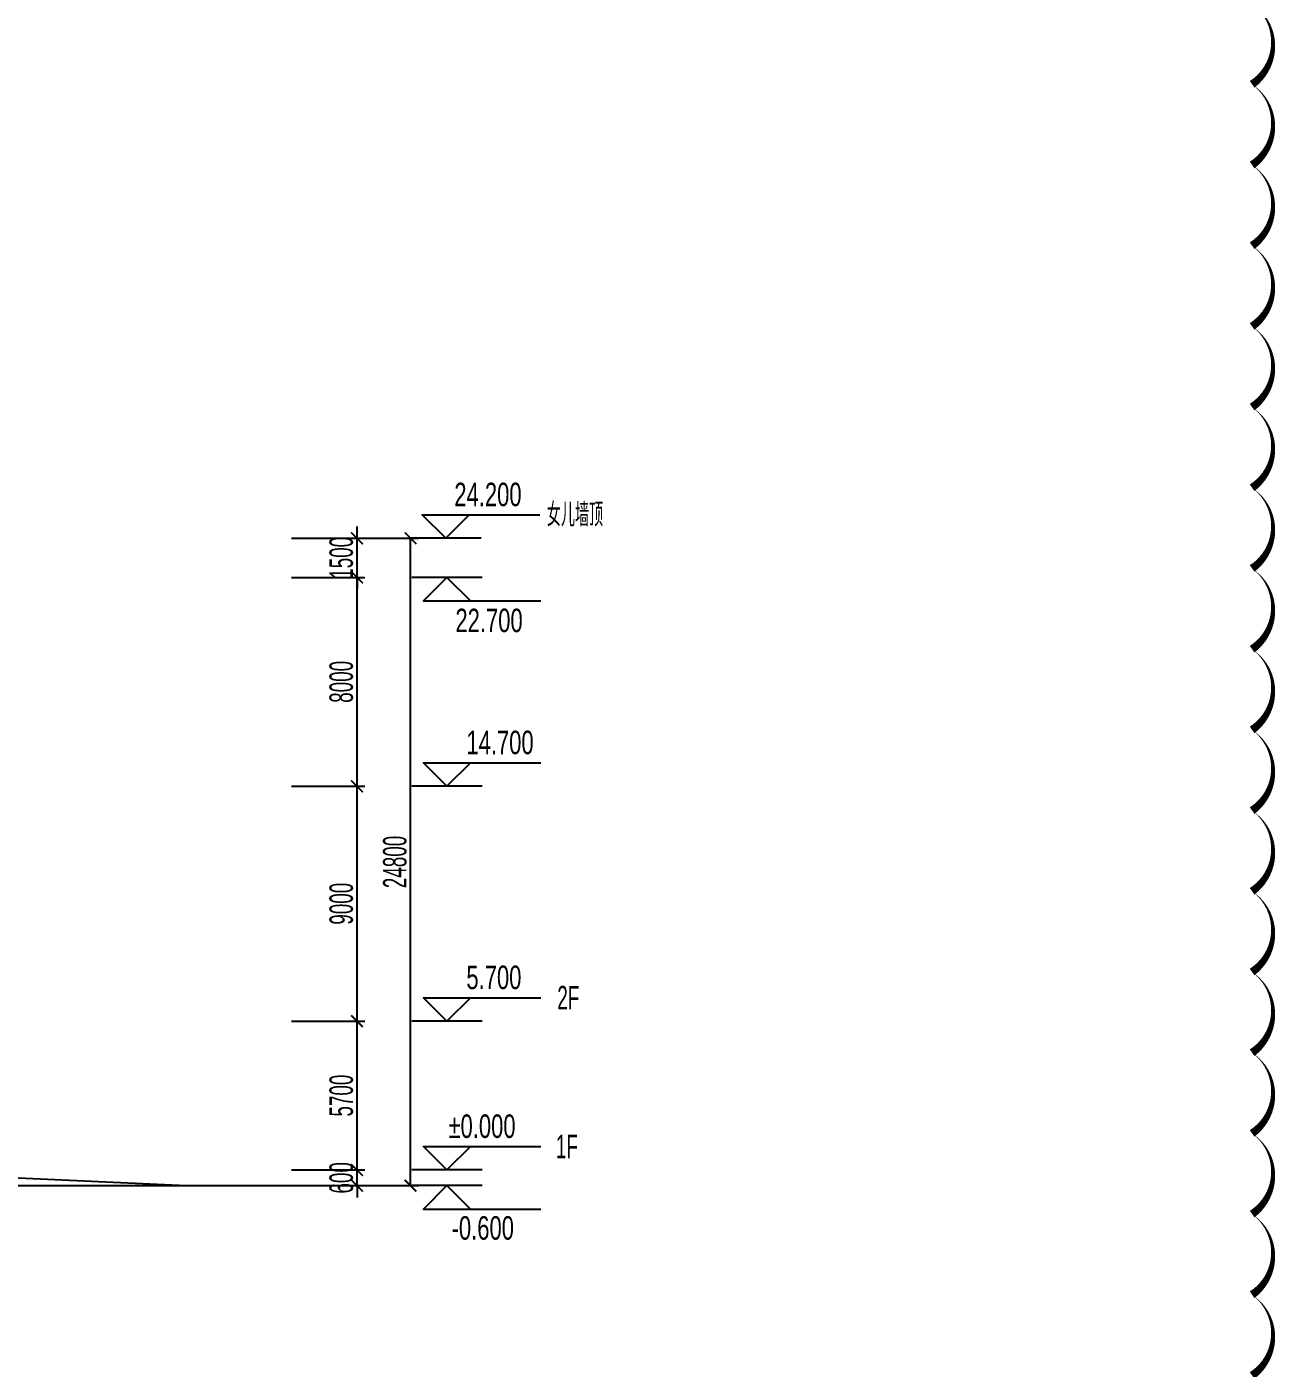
# Model space of a CAD drawing. Extents: x 1849385 to 2804940, y -773301 to -409130.
# Drawn here: x 2316982 to 2364881, y -602779 to -551397 of the extents above; entities that cross this region are included whole.
import ezdxf
from ezdxf.enums import TextEntityAlignment as Align

# ---------------------------------------------------------------- set-up
doc = ezdxf.new("R2010")
doc.units = 0
for name, color, linetype in [('#文字', 2, 'Continuous'), ('#标注', 1, 'Continuous'), ('A-WALL-E', 7, 'Continuous')]:
    doc.layers.add(name, color=color, linetype=linetype)
doc.styles.add('#文字', font='jrs.shx', dxfattribs={"width": 0.7, "bigfont": 'hztxt.shx'})
doc.styles.add('HZ', font='jrs.shx', dxfattribs={"width": 0.6, "bigfont": 'hztxt.shx'})
doc.styles.add('JHZX', font='jrs.shx', dxfattribs={"width": 0.6, "bigfont": 'jhz.shx'})
doc.styles.add('楷体', font='', dxfattribs={"width": 0.75})
doc.styles.get('楷体').set_extended_font_data('KaiTi_GB2312')
doc.dimstyles.new('JZBZ-300', dxfattribs={"dimscale": 300, "dimtxt": 3, "dimasz": 1.5, "dimexe": 1, "dimexo": 1, "dimgap": 0.5, "dimtad": 1, "dimdec": 0, "dimdsep": 46, "dimtxsty": 'JHZX', "dimblk1": 'ARCHTICK', "dimblk2": 'ARCHTICK', "dimsah": 1, "dimcen": 0, "dimclrd": 1, "dimclre": 1, "dimclrt": 2, "dimazin": 2, "dimtfac": 1, "dimtdec": 0, "dimtix": 1, "dimtmove": 0, "dimatfit": 3, "dimfxl": 0, "dimtolj": 1, "dimlwd": -1, "dimlwe": -1, "dimarcsym": 0})

# ---------------------------------------------------------------- blocks, each defined once
blk = doc.blocks.new('A$C2a77c667')
at = {"layer": 'A-WALL-E'}
for p, q in [((99187, 600), (111976, 0)), ((-1516, 0), (116157, 0))]:
    blk.add_line(p, q, dxfattribs=at)
blk = doc.blocks.new('LEVEL')
blk.add_line((9, 0), (0, 0))
blk.add_lwpolyline([(7.5, 3), (4.5, 0), (1.5, 3), (16.5, 3)])
at = {"style": '楷体', "width": 0.75}
blk.add_attdef('LEVEL', text='', height=3.5, dxfattribs=at).set_placement((9.33, 5.59), align=Align.MIDDLE_CENTER)
blk.add_attdef('FLOOR', text='', height=3.5, dxfattribs=at).set_placement((17.5, 3), align=Align.MIDDLE_LEFT)
blk = doc.blocks.new('_ARCHTICK')
at = {"color": 0, "linetype": 'ByBlock', "const_width": 0.15}
blk.add_lwpolyline([(-0.5, -0.5), (0.5, 0.5)], dxfattribs=at)
blk = doc.blocks.new('*D42')
at = {"layer": '#标注', "color": 1, "ltscale": 300, "transparency": 16777216}
for p, q in [((2329631, -595188), (2329631, -594738)), ((2327122, -595188), (2329931, -595188)), ((2329631, -595788), (2329631, -595188)), ((2327122, -595788), (2329931, -595788)), ((2329631, -595788), (2329631, -596238))]:
    blk.add_line(p, q, dxfattribs=at)
at = {"layer": 'Defpoints', "color": 0, "ltscale": 300, "transparency": 16777216}
for p in [(2326822, -595188), (2329631, -595188), (2326822, -595788)]:
    blk.add_point(p, dxfattribs=at)
at = {"layer": '#标注', "color": 1, "ltscale": 300, "transparency": 16777216, "xscale": 450, "yscale": 450, "zscale": 450}
for p, rotation in [((2329631, -595188), 270), ((2329631, -595788), 90)]:
    blk.add_blockref('_ARCHTICK', p, dxfattribs=dict(at, rotation=rotation))
at = {"layer": '#标注', "color": 2, "ltscale": 300, "transparency": 16777216, "insert": (2329031, -595488), "char_height": 900, "attachment_point": 5, "rotation": 90, "style": 'JHZX'}
blk.add_mtext('\\A1;600', dxfattribs=at)
blk = doc.blocks.new('*D43')
at = {"layer": '#标注', "color": 1, "ltscale": 300, "transparency": 16777216}
for p, q in [((2327122, -589488), (2329931, -589488)), ((2329631, -595188), (2329631, -589488)), ((2327122, -595188), (2329931, -595188))]:
    blk.add_line(p, q, dxfattribs=at)
at = {"layer": 'Defpoints', "color": 0, "ltscale": 300, "transparency": 16777216}
for p in [(2326822, -589488), (2329631, -589488), (2326822, -595188)]:
    blk.add_point(p, dxfattribs=at)
at = {"layer": '#标注', "color": 1, "ltscale": 300, "transparency": 16777216, "xscale": 450, "yscale": 450, "zscale": 450}
for p, rotation in [((2329631, -589488), 90), ((2329631, -595188), 270)]:
    blk.add_blockref('_ARCHTICK', p, dxfattribs=dict(at, rotation=rotation))
at = {"layer": '#标注', "color": 2, "ltscale": 300, "transparency": 16777216, "insert": (2329031, -592338), "char_height": 900, "attachment_point": 5, "rotation": 90, "style": 'JHZX'}
blk.add_mtext('\\A1;5700', dxfattribs=at)
blk = doc.blocks.new('*D44')
at = {"layer": '#标注', "color": 1, "ltscale": 300, "transparency": 16777216}
for p, q in [((2327122, -580488), (2329931, -580488)), ((2329631, -589488), (2329631, -580488)), ((2327122, -589488), (2329931, -589488))]:
    blk.add_line(p, q, dxfattribs=at)
at = {"layer": 'Defpoints', "color": 0, "ltscale": 300, "transparency": 16777216}
for p in [(2326822, -580488), (2329631, -580488), (2326822, -589488)]:
    blk.add_point(p, dxfattribs=at)
at = {"layer": '#标注', "color": 1, "ltscale": 300, "transparency": 16777216, "xscale": 450, "yscale": 450, "zscale": 450}
for p, rotation in [((2329631, -580488), 90), ((2329631, -589488), 270)]:
    blk.add_blockref('_ARCHTICK', p, dxfattribs=dict(at, rotation=rotation))
at = {"layer": '#标注', "color": 2, "ltscale": 300, "transparency": 16777216, "insert": (2329031, -584988), "char_height": 900, "attachment_point": 5, "rotation": 90, "style": 'JHZX'}
blk.add_mtext('\\A1;9000', dxfattribs=at)
blk = doc.blocks.new('*D45')
at = {"layer": '#标注', "color": 1, "ltscale": 300, "transparency": 16777216}
for p, q in [((2327122, -572488), (2329931, -572488)), ((2329631, -580488), (2329631, -572488)), ((2327122, -580488), (2329931, -580488))]:
    blk.add_line(p, q, dxfattribs=at)
at = {"layer": 'Defpoints', "color": 0, "ltscale": 300, "transparency": 16777216}
for p in [(2326822, -572488), (2329631, -572488), (2326822, -580488)]:
    blk.add_point(p, dxfattribs=at)
at = {"layer": '#标注', "color": 1, "ltscale": 300, "transparency": 16777216, "xscale": 450, "yscale": 450, "zscale": 450}
for p, rotation in [((2329631, -572488), 90), ((2329631, -580488), 270)]:
    blk.add_blockref('_ARCHTICK', p, dxfattribs=dict(at, rotation=rotation))
at = {"layer": '#标注', "color": 2, "ltscale": 300, "transparency": 16777216, "insert": (2329031, -576488), "char_height": 900, "attachment_point": 5, "rotation": 90, "style": 'JHZX'}
blk.add_mtext('\\A1;8000', dxfattribs=at)
blk = doc.blocks.new('*D46')
at = {"layer": '#标注', "color": 1, "ltscale": 300, "transparency": 16777216}
for p, q in [((2329631, -570988), (2329631, -570538)), ((2327122, -570988), (2329931, -570988)), ((2329631, -572488), (2329631, -570988)), ((2327122, -572488), (2329931, -572488)), ((2329631, -572488), (2329631, -572938))]:
    blk.add_line(p, q, dxfattribs=at)
at = {"layer": 'Defpoints', "color": 0, "ltscale": 300, "transparency": 16777216}
for p in [(2326822, -570988), (2329631, -570988), (2326822, -572488)]:
    blk.add_point(p, dxfattribs=at)
at = {"layer": '#标注', "color": 1, "ltscale": 300, "transparency": 16777216, "xscale": 450, "yscale": 450, "zscale": 450}
for p, rotation in [((2329631, -570988), 270), ((2329631, -572488), 90)]:
    blk.add_blockref('_ARCHTICK', p, dxfattribs=dict(at, rotation=rotation))
at = {"layer": '#标注', "color": 2, "ltscale": 300, "transparency": 16777216, "insert": (2329031, -571738), "char_height": 900, "attachment_point": 5, "rotation": 90, "style": 'JHZX'}
blk.add_mtext('\\A1;1500', dxfattribs=at)
blk = doc.blocks.new('*D47')
at = {"layer": '#标注', "color": 1, "ltscale": 300, "transparency": 16777216}
for p, q in [((2329931, -570988), (2331983, -570988)), ((2331683, -595788), (2331683, -570988)), ((2329931, -595788), (2331983, -595788))]:
    blk.add_line(p, q, dxfattribs=at)
at = {"layer": 'Defpoints', "color": 0, "ltscale": 300, "transparency": 16777216}
for p in [(2329631, -570988), (2331683, -570988), (2329631, -595788)]:
    blk.add_point(p, dxfattribs=at)
at = {"layer": '#标注', "color": 1, "ltscale": 300, "transparency": 16777216, "xscale": 450, "yscale": 450, "zscale": 450}
for p, rotation in [((2331683, -570988), 90), ((2331683, -595788), 270)]:
    blk.add_blockref('_ARCHTICK', p, dxfattribs=dict(at, rotation=rotation))
at = {"layer": '#标注', "color": 2, "ltscale": 300, "transparency": 16777216, "insert": (2331083, -583388), "char_height": 900, "attachment_point": 5, "rotation": 90, "style": 'JHZX'}
blk.add_mtext('\\A1;24800', dxfattribs=at)

msp = doc.modelspace()

# ---------------------------------------------------------------- linework, layer by layer
at = {"layer": 'Defpoints', "color": 3}
msp.add_lwpolyline([(2363921.4, -550509, 0, 309.1, -0.5205671), (2363921.4, -553600.2, 0, 309.1, -0.5205671), (2363921.4, -556691.5, 0, 309.1, -0.5205671), (2363921.4, -559782.7, 0, 309.1, -0.5205671), (2363921.4, -562873.9, 0, 309.1, -0.5205671), (2363921.4, -565965.1, 0, 309.1, -0.5205671), (2363921.4, -569056.4, 0, 309.1, -0.5205671), (2363921.4, -572147.6, 0, 309.1, -0.5205671), (2363921.4, -575238.8, 0, 309.1, -0.5205671), (2363921.4, -578330, 0, 309.1, -0.5205671), (2363921.4, -581421.3, 0, 309.1, -0.5205671), (2363921.4, -584512.5, 0, 309.1, -0.5205671), (2363921.4, -587603.7, 0, 309.1, -0.5205671), (2363921.4, -590694.9, 0, 309.1, -0.5205671), (2363921.4, -593786.2, 0, 309.1, -0.5205671), (2363921.4, -596877.4, 0, 309.1, -0.5205671), (2363921.4, -599968.6, 0, 309.1, -0.5205671), (2363921.4, -603059.8, 0, 309.1, -0.5205671)], format="xyseb", dxfattribs=at)

# ---------------------------------------------------------------- block references
at = {"layer": '#标注'}
ref = msp.add_blockref('LEVEL', (2331683.2, -570987.5), dxfattribs=dict(at, xscale=300, yscale=300, zscale=300))
ref.add_attrib('LEVEL', '24.200', dxfattribs={"layer": '#文字', "height": 900, "style": '#文字', "width": 0.7}).set_placement((2333359.1, -569309.7), align=Align.MIDDLE_LEFT)
ref.add_attrib('FLOOR', '女儿墙顶', dxfattribs={"layer": '#文字', "height": 900, "style": 'HZ', "width": 0.6}).set_placement((2337983.2, -570087.5), align=Align.MIDDLE_CENTER)
ref = msp.add_blockref('LEVEL', (2331725.2, -572487.5), dxfattribs=dict(at, xscale=-300, yscale=300, zscale=300, rotation=180))
ref.add_attrib('LEVEL', '22.700', dxfattribs={"layer": '#文字', "height": 900, "style": '#文字', "width": 0.7}).set_placement((2333401.1, -574135.3), align=Align.MIDDLE_LEFT)
ref = msp.add_blockref('LEVEL', (2331725.2, -580487.5), dxfattribs=dict(at, xscale=300, yscale=300, zscale=300))
ref.add_attrib('LEVEL', '14.700', dxfattribs={"layer": '#文字', "height": 900, "style": '#文字', "width": 0.7}).set_placement((2333821.1, -578809.7), align=Align.MIDDLE_LEFT)
ref = msp.add_blockref('LEVEL', (2331725.2, -589487.5), dxfattribs=dict(at, xscale=300, yscale=300, zscale=300))
ref.add_attrib('LEVEL', '5.700', dxfattribs={"layer": '#文字', "height": 900, "style": '#文字', "width": 0.7}).set_placement((2333821.1, -587809.7), align=Align.MIDDLE_LEFT)
ref.add_attrib('FLOOR', '2F', dxfattribs={"layer": '#文字', "height": 900, "style": 'HZ', "width": 0.6}).set_placement((2337305.2, -588587.5), align=Align.MIDDLE_LEFT)
ref = msp.add_blockref('LEVEL', (2331725.2, -595187.5), dxfattribs=dict(at, xscale=300, yscale=300, zscale=300))
ref.add_attrib('LEVEL', '±0.000', dxfattribs={"layer": '#文字', "height": 900, "style": '#文字', "width": 0.7}).set_placement((2333135, -593509.7), align=Align.MIDDLE_LEFT)
ref.add_attrib('FLOOR', '1F', dxfattribs={"layer": '#文字', "height": 900, "style": 'HZ', "width": 0.6}).set_placement((2337251.2, -594287.5), align=Align.MIDDLE_LEFT)
ref = msp.add_blockref('LEVEL', (2331725.2, -595787.5), dxfattribs=dict(at, xscale=-300, yscale=300, zscale=300, rotation=180))
ref.add_attrib('LEVEL', '-0.600', dxfattribs={"layer": '#文字', "height": 900, "style": '#文字', "width": 0.7}).set_placement((2333254.1, -597407.5), align=Align.MIDDLE_LEFT)
at = {"ltscale": 300}
msp.add_blockref('A$C2a77c667', (2211124.2, -595787.5), dxfattribs=at)

# ---------------------------------------------------------------- dimensions: what is measured, and where the dimension line sits
at = {"layer": '#标注', "ltscale": 300}
for base, p1, p2, picture, middle in [((2329631.4, -570987.5), (2326821.9, -572487.5), (2326821.9, -570987.5), '*D46', (2329031.4, -571737.5)), ((2329631.4, -572487.5), (2326821.9, -580487.5), (2326821.9, -572487.5), '*D45', (2329031.4, -576487.5)), ((2329631.4, -580487.5), (2326821.9, -589487.5), (2326821.9, -580487.5), '*D44', (2329031.4, -584987.5)), ((2329631.4, -589487.5), (2326821.9, -595187.5), (2326821.9, -589487.5), '*D43', (2329031.4, -592337.5))]:
    dim = msp.add_linear_dim(base=base, p1=p1, p2=p2, angle=90, dimstyle='JZBZ-300', override={"dimtmove": 1}, dxfattribs=at)
    dim.commit()
    dim.dimension.update_dxf_attribs({"geometry": picture, "text_midpoint": middle})
dim = msp.add_aligned_dim(p1=(2329631.4, -595787.5), p2=(2329631.4, -570987.5), distance=-2051.8, dimstyle='JZBZ-300', dxfattribs=at)
dim.commit()
dim.dimension.update_dxf_attribs({"geometry": '*D47', "text_midpoint": (2331083.2, -583387.5)})
dim = msp.add_linear_dim(base=(2329631.4, -595187.5), p1=(2326821.9, -595787.5), p2=(2326821.9, -595187.5), angle=90, dimstyle='JZBZ-300', dxfattribs=at)
dim.commit()
dim.dimension.update_dxf_attribs({"geometry": '*D42', "text_midpoint": (2329031.4, -595487.5)})

doc.saveas('drawing.dxf')
